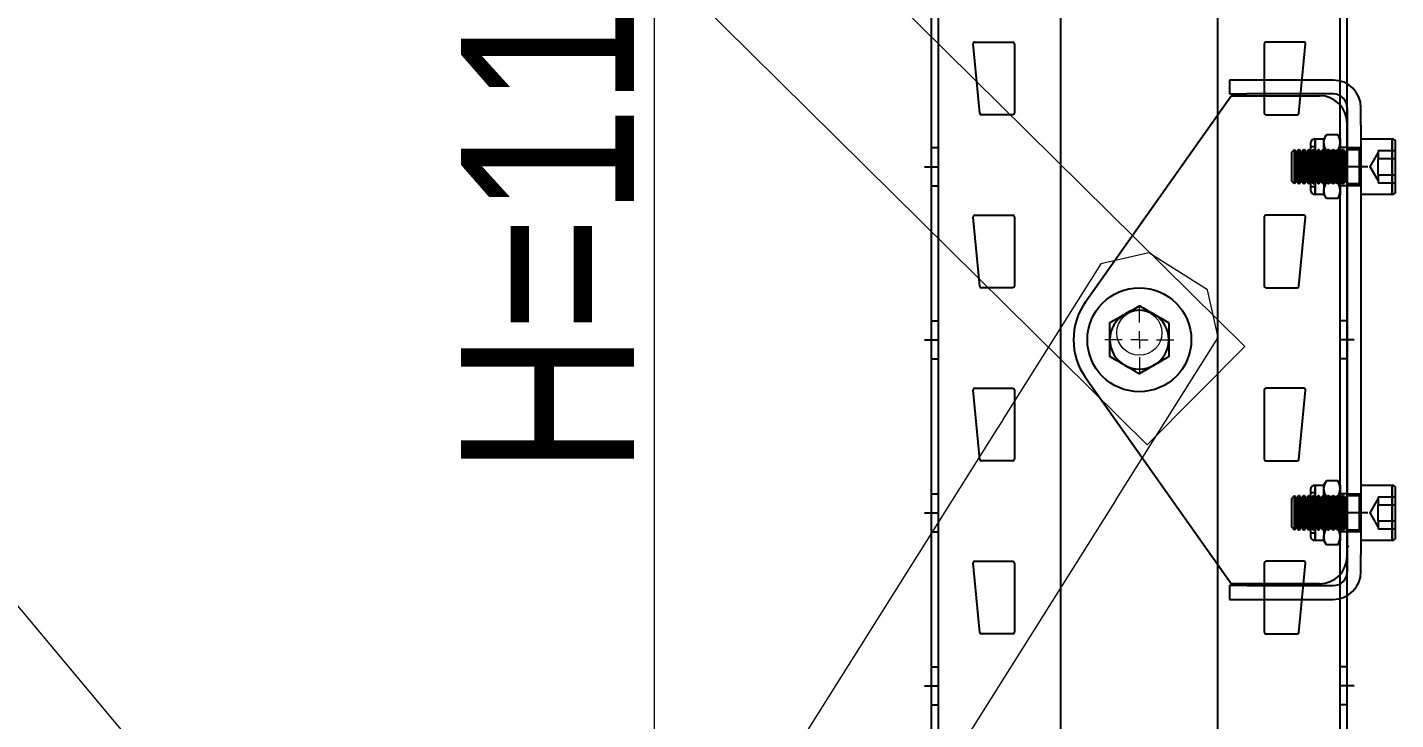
# Model space of a CAD drawing. Header units: millimetres. Extents: x 2140 to 223837, y 2113 to 170313.
# Drawn here: x 222550.7 to 222945.7, y 114034.7 to 114234.7 of the extents above; entities that cross this region are included whole.
import ezdxf

# ---------------------------------------------------------------- set-up
doc = ezdxf.new("R2010")
doc.units = ezdxf.units.MM
for name, color, linetype, lineweight in [('16.СВЖ', 7, 'Continuous', 0), ('17.Метизы', 7, 'Continuous', 0), ('20.Груз', 7, 'Continuous', 0), ('25.Размера', 7, 'Continuous', 0), ('37.Паллеты', 32, 'Continuous', 0), ('44. Полоса СВЖ', 7, 'Continuous', 0), ('52.Труба СВЖ', 7, 'Continuous', 0), ('FORMAT', 7, 'Continuous', 0)]:
    doc.layers.add(name, color=color, linetype=linetype, lineweight=lineweight)
doc.layers.add('2.Стойка', color=7, linetype='Continuous')
doc.styles.add('Arial Narrow', font='ARIALN.TTF')
doc.styles.add('GOST', font='isocpeur.ttf')
doc.dimstyles.new('blok40', dxfattribs={"dimtxt": 40, "dimasz": 80, "dimexe": 0.18, "dimexo": 0, "dimgap": 5, "dimtad": 1, "dimtoh": 1, "dimdec": 0, "dimzin": 0, "dimdsep": 46, "dimtxsty": 'GOST', "dimblk": 'NONE', "dimcen": 0.09, "dimse1": 1, "dimse2": 1, "dimsd1": 1, "dimsd2": 1, "dimadec": 0, "dimazin": 0, "dimtfac": 1, "dimtdec": 0, "dimtofl": 0, "dimtmove": 0, "dimatfit": 2, "dimldrblk": 'NONE', "dimfxl": 0.18, "dimtolj": 1, "dimtzin": 0, "dimarcsym": 0})

# ---------------------------------------------------------------- blocks, each defined once
blk = doc.blocks.new('*U494')
at = {"layer": '2.Стойка', "color": 0, "linetype": 'ByBlock'}
for p, q in [((-120, 0), (-120, 12200)), ((-118, 0), (-118, 12200)), ((-82.67, 0), (-82.67, 12200)), ((-37.33, 0), (-37.33, 12200)), ((-2, 0), (-2, 12200)), ((0, 0), (0, 12200)), ((-106.09, 4480.45), (-108, 4500.45)), ((-107.5, 4501), (-96.55, 4501)), ((-96.05, 4500.5), (-96.05, 4480.5)), ((-23.95, 4500.5), (-23.95, 4480.5)), ((-12.5, 4501), (-23.45, 4501)), ((-13.91, 4480.45), (-12, 4500.45)), ((-96.55, 4480), (-105.6, 4480)), ((-23.45, 4480), (-14.4, 4480)), ((-120, 4470.5), (-118, 4470.5)), ((0, 4470.5), (-2, 4470.5)), ((-122, 4465), (-118, 4465)), ((2, 4465), (-2, 4465)), ((-120, 4459.5), (-118, 4459.5)), ((0, 4459.5), (-2, 4459.5)), ((-106.09, 4430.45), (-108, 4450.45)), ((-107.5, 4451), (-96.55, 4451)), ((-96.05, 4450.5), (-96.05, 4430.5)), ((-23.95, 4450.5), (-23.95, 4430.5)), ((-12.5, 4451), (-23.45, 4451)), ((-13.91, 4430.45), (-12, 4450.45)), ((-96.55, 4430), (-105.6, 4430)), ((-23.45, 4430), (-14.4, 4430)), ((-120, 4420.5), (-118, 4420.5)), ((0, 4420.5), (-2, 4420.5)), ((-122, 4415), (-118, 4415)), ((2, 4415), (-2, 4415)), ((-120, 4409.5), (-118, 4409.5)), ((0, 4409.5), (-2, 4409.5)), ((-106.09, 4380.45), (-108, 4400.45)), ((-107.5, 4401), (-96.55, 4401)), ((-96.05, 4400.5), (-96.05, 4380.5)), ((-23.95, 4400.5), (-23.95, 4380.5)), ((-12.5, 4401), (-23.45, 4401)), ((-13.91, 4380.45), (-12, 4400.45)), ((-96.55, 4380), (-105.6, 4380)), ((-23.45, 4380), (-14.4, 4380)), ((-120, 4370.5), (-118, 4370.5)), ((0, 4370.5), (-2, 4370.5)), ((-122, 4365), (-118, 4365)), ((2, 4365), (-2, 4365)), ((-120, 4359.5), (-118, 4359.5)), ((0, 4359.5), (-2, 4359.5)), ((-106.09, 4330.45), (-108, 4350.45)), ((-107.5, 4351), (-96.55, 4351)), ((-96.05, 4350.5), (-96.05, 4330.5)), ((-23.95, 4350.5), (-23.95, 4330.5)), ((-12.5, 4351), (-23.45, 4351)), ((-13.91, 4330.45), (-12, 4350.45)), ((-96.55, 4330), (-105.6, 4330)), ((-23.45, 4330), (-14.4, 4330)), ((-120, 4320.5), (-118, 4320.5)), ((0, 4320.5), (-2, 4320.5)), ((-122, 4315), (-118, 4315)), ((2, 4315), (-2, 4315)), ((-120, 4309.5), (-118, 4309.5)), ((0, 4309.5), (-2, 4309.5))]:
    blk.add_line(p, q, dxfattribs=at)
for centre, start, end in [((-107.5, 4500.5), 90, 185.4403), ((-96.55, 4500.5), 0, 90), ((-23.45, 4500.5), 90, 180), ((-12.5, 4500.5), 354.5597, 90), ((-105.6, 4480.5), 185.4403, 270), ((-96.55, 4480.5), 270, 0), ((-23.45, 4480.5), 180, 270), ((-14.4, 4480.5), 270, 354.5597), ((-107.5, 4450.5), 90, 185.4403), ((-96.55, 4450.5), 0, 90), ((-23.45, 4450.5), 90, 180), ((-12.5, 4450.5), 354.5597, 90), ((-105.6, 4430.5), 185.4403, 270), ((-96.55, 4430.5), 270, 0), ((-23.45, 4430.5), 180, 270), ((-14.4, 4430.5), 270, 354.5597), ((-107.5, 4400.5), 90, 185.4403), ((-96.55, 4400.5), 0, 90), ((-23.45, 4400.5), 90, 180), ((-12.5, 4400.5), 354.5597, 90), ((-105.6, 4380.5), 185.4403, 270), ((-96.55, 4380.5), 270, 0), ((-23.45, 4380.5), 180, 270), ((-14.4, 4380.5), 270, 354.5597), ((-107.5, 4350.5), 90, 185.4403), ((-96.55, 4350.5), 0, 90), ((-23.45, 4350.5), 90, 180), ((-12.5, 4350.5), 354.5597, 90), ((-105.6, 4330.5), 185.4403, 270), ((-96.55, 4330.5), 270, 0), ((-23.45, 4330.5), 180, 270), ((-14.4, 4330.5), 270, 354.5597)]:
    blk.add_arc(centre, 0.5, start, end, dxfattribs=at)
blk = doc.blocks.new('*D1178')
at = {"layer": 'Defpoints', "color": 0, "linetype": 'ByBlock', "transparency": 16777216}
for p in [(2625, 1100), (2625, 1100), (2625, 0)]:
    blk.add_point(p, dxfattribs=at)
at = {"layer": '25.Размера', "color": 0, "linetype": 'ByBlock', "transparency": 16777216, "insert": (2594.47, 550), "char_height": 50, "attachment_point": 5, "rotation": 90, "style": 'Arial Narrow'}
blk.add_mtext('\\A1;Н=1100 мм', dxfattribs=at)
blk = doc.blocks.new('_None')
blk = doc.blocks.new('SW_CENTERMARKSYMBOL_2')
at = {"layer": 'FORMAT', "linetype": 'ByBlock'}
for p, q in [((0, 5), (0, 10)), ((-5, 0), (-10, 0)), ((0, 0), (-2.5, 0)), ((0, 0), (0, 2.5)), ((0, 0), (0, -2.5)), ((0, 0), (2.5, 0)), ((5, 0), (10, 0)), ((0, -5), (0, -10))]:
    blk.add_line(p, q, dxfattribs=at)
blk = doc.blocks.new('*U712')
at = {"color": 0, "linetype": 'ByBlock', "lineweight": -2}
for p, q in [((2856, 442), (2856, 438)), ((2861, 442), (2856, 442)), ((2886, 442), (2861, 442)), ((2814.48, 377.96), (2856.5, 437.5)), ((2856, 438), (2861, 438)), ((2856.5, 437.5), (2882, 437.5)), ((2886, 438), (2861, 438)), ((2890, 434), (2890, 429)), ((2894, 429), (2894, 434)), ((2890, 429), (2890, 305)), ((2894, 429), (2894, 305)), ((2890, 422.5), (2894, 422.5)), ((2894, 411.5), (2890, 411.5)), ((2856.5, 296.5), (2814.48, 356.04)), ((2890, 322.5), (2894, 322.5)), ((2896, 317), (2888, 317)), ((2894, 311.5), (2890, 311.5)), ((2890, 305), (2890, 300)), ((2894, 300), (2894, 305)), ((2882, 296.5), (2856.5, 296.5)), ((2861, 296), (2856, 296)), ((2856, 296), (2856, 292)), ((2861, 296), (2886, 296)), ((2856, 292), (2861, 292)), ((2861, 292), (2886, 292))]:
    blk.add_line(p, q, dxfattribs=at)
for centre, radius, start, end in [((2886, 434), 8, 0, 90), ((2882, 429.5), 8, 0, 90), ((2886, 434), 4, 0, 90), ((2830, 367), 19, 144.7875, 215.2125), ((2882, 304.5), 8, 270, 0), ((2886, 300), 8, 270, 0), ((2886, 300), 4, 270, 0)]:
    blk.add_arc(centre, radius, start, end, dxfattribs=at)
at = {"layer": '16.СВЖ', "color": 0, "linetype": 'ByBlock', "lineweight": -2}
blk.add_line((2890.2, 307.4), (2890.5, 307.24), dxfattribs=at)
at = {"layer": '17.Метизы', "color": 0, "linetype": 'ByBlock', "lineweight": -2}
for p, q in [((2879.44, 423.71), (2879.44, 417)), ((2879.44, 422.86), (2880.73, 422.86)), ((2880.73, 425), (2883.3, 425)), ((2880.73, 425), (2880.73, 417)), ((2880.73, 422.86), (2880.73, 425)), ((2880.73, 422.86), (2880.73, 424.99)), ((2880.73, 422.86), (2880.73, 417)), ((2883.3, 425), (2884.01, 426.24)), ((2883.3, 423.93), (2883.3, 425)), ((2883.3, 417), (2883.3, 423.93)), ((2887.29, 426.24), (2884.01, 426.24)), ((2887.29, 426.24), (2888, 425)), ((2888, 425), (2888, 423.93)), ((2888, 423.93), (2888, 417)), ((2894, 425), (2903, 425)), ((2903, 425), (2903, 417)), ((2903, 409), (2903, 425)), ((2904, 417), (2904, 424)), ((2874, 421.17), (2874.83, 422)), ((2874, 417), (2874, 421.17)), ((2874.83, 422), (2875.41, 421.17)), ((2874.83, 422), (2874.83, 422)), ((2874.83, 417), (2874.83, 422)), ((2874.83, 412), (2874.83, 422)), ((2875.41, 421.17), (2875.99, 422)), ((2875.41, 412.83), (2875.41, 421.17)), ((2875.99, 422), (2876.24, 422)), ((2875.99, 412), (2875.99, 422)), ((2876.24, 422), (2876.82, 421.17)), ((2876.24, 412), (2876.24, 422)), ((2876.82, 421.17), (2877.4, 422)), ((2876.82, 412.83), (2876.82, 421.17)), ((2877.4, 422), (2877.65, 422)), ((2877.4, 412), (2877.4, 422)), ((2877.65, 422), (2878.23, 421.17)), ((2877.65, 412), (2877.65, 422)), ((2878.23, 421.17), (2878.81, 422)), ((2878.23, 412.83), (2878.23, 421.17)), ((2878.81, 422), (2879.06, 422)), ((2878.81, 412), (2878.81, 422)), ((2879.06, 422), (2879.44, 421.45)), ((2879.06, 412), (2879.06, 422)), ((2879.44, 421.45), (2879.64, 421.17)), ((2879.64, 421.17), (2880.22, 422)), ((2879.64, 412.83), (2879.64, 421.17)), ((2880.22, 412), (2880.22, 422)), ((2880.22, 422), (2880.47, 422)), ((2880.47, 412), (2880.47, 422)), ((2880.47, 422), (2881.05, 421.17)), ((2880.73, 421.25), (2887.45, 421.25)), ((2881.05, 421.17), (2881.63, 422)), ((2881.05, 412.83), (2881.05, 421.17)), ((2881.63, 412), (2881.63, 422)), ((2881.63, 422), (2881.87, 422)), ((2881.87, 412), (2881.87, 422)), ((2881.87, 422), (2882.45, 421.17)), ((2882.45, 421.17), (2883.03, 422)), ((2882.45, 412.83), (2882.45, 421.17)), ((2883.03, 412), (2883.03, 422)), ((2883.03, 422), (2883.28, 422)), ((2883.28, 412), (2883.28, 422)), ((2883.28, 422), (2883.86, 421.17)), ((2883.86, 421.17), (2884.44, 422)), ((2883.86, 412.83), (2883.86, 421.17)), ((2887.29, 421.62), (2884.01, 421.62)), ((2884.44, 412), (2884.44, 422)), ((2884.44, 422), (2884.69, 422)), ((2884.69, 412), (2884.69, 422)), ((2884.69, 422), (2885.27, 421.17)), ((2885.27, 421.17), (2885.85, 422)), ((2885.27, 412.83), (2885.27, 421.17)), ((2885.85, 412), (2885.85, 422)), ((2885.85, 422), (2886.1, 422)), ((2886.1, 412), (2886.1, 422)), ((2886.1, 422), (2886.68, 421.17)), ((2886.68, 421.17), (2887.26, 422)), ((2886.68, 412.83), (2886.68, 421.17)), ((2887.26, 412), (2887.26, 422)), ((2887.26, 422), (2887.51, 422)), ((2887.45, 421.25), (2887.97, 422)), ((2887.45, 421.25), (2887.45, 412.75)), ((2887.51, 412), (2887.51, 422)), ((2887.51, 422), (2888, 421.3)), ((2887.97, 422), (2887.97, 417)), ((2887.97, 422), (2888, 422)), ((2888, 421.3), (2888.09, 421.17)), ((2888.09, 421.17), (2888.67, 422)), ((2888.09, 412.83), (2888.09, 421.17)), ((2888.67, 422), (2888.92, 422)), ((2888.67, 412), (2888.67, 422)), ((2888.92, 422), (2889.5, 421.17)), ((2888.92, 412), (2888.92, 422)), ((2889.5, 421.17), (2890, 421.89)), ((2889.5, 412.83), (2889.5, 421.17)), ((2890, 421.89), (2890.08, 422)), ((2890.08, 412), (2890.08, 422)), ((2890.08, 422), (2893.6, 422)), ((2893.6, 412.01), (2893.6, 421.99)), ((2896.68, 417), (2899, 421.01)), ((2899, 421.63), (2899, 420.47)), ((2899, 421.63), (2904, 421.63)), ((2899, 420.47), (2899, 419.32)), ((2899, 417), (2899, 419.32)), ((2899, 419.32), (2904, 419.32)), ((2874, 412.83), (2874, 417)), ((2874.83, 412), (2874.83, 417)), ((2879.44, 417), (2879.44, 410.29)), ((2880.73, 417), (2880.73, 409)), ((2880.73, 417), (2880.73, 411.14)), ((2883.3, 417), (2883.3, 410.07)), ((2887.97, 417), (2887.97, 412)), ((2888, 417), (2888, 410.07)), ((2896, 417), (2888, 417)), ((2899, 412.99), (2896.68, 417)), ((2899, 414.68), (2899, 417)), ((2903, 417), (2903, 409)), ((2904, 410), (2904, 417)), ((2874.83, 412), (2874, 412.83)), ((2875.41, 412.83), (2874.83, 412)), ((2874.83, 412), (2874.83, 412)), ((2875.99, 412), (2875.41, 412.83)), ((2876.24, 412), (2875.99, 412)), ((2876.82, 412.83), (2876.24, 412)), ((2877.4, 412), (2876.82, 412.83)), ((2877.65, 412), (2877.4, 412)), ((2878.23, 412.83), (2877.65, 412)), ((2878.81, 412), (2878.23, 412.83)), ((2879.06, 412), (2878.81, 412)), ((2879.44, 412.55), (2879.06, 412)), ((2879.64, 412.83), (2879.44, 412.55)), ((2880.73, 411.14), (2879.44, 411.14)), ((2880.22, 412), (2879.64, 412.83)), ((2880.47, 412), (2880.22, 412)), ((2881.05, 412.83), (2880.47, 412)), ((2887.45, 412.75), (2880.73, 412.75)), ((2880.73, 411.14), (2880.73, 409.01)), ((2880.73, 409), (2880.73, 411.14)), ((2881.63, 412), (2881.05, 412.83)), ((2881.87, 412), (2881.63, 412)), ((2882.45, 412.83), (2881.87, 412)), ((2883.03, 412), (2882.45, 412.83)), ((2883.28, 412), (2883.03, 412)), ((2883.86, 412.83), (2883.28, 412)), ((2884.44, 412), (2883.86, 412.83)), ((2887.29, 412.38), (2884.01, 412.38)), ((2884.69, 412), (2884.44, 412)), ((2885.27, 412.83), (2884.69, 412)), ((2885.85, 412), (2885.27, 412.83)), ((2886.1, 412), (2885.85, 412)), ((2886.68, 412.83), (2886.1, 412)), ((2887.26, 412), (2886.68, 412.83)), ((2887.51, 412), (2887.26, 412)), ((2887.97, 412), (2887.45, 412.75)), ((2888, 412.7), (2887.51, 412)), ((2888, 412), (2887.97, 412)), ((2888.09, 412.83), (2888, 412.7)), ((2888.67, 412), (2888.09, 412.83)), ((2888.92, 412), (2888.67, 412)), ((2889.5, 412.83), (2888.92, 412)), ((2890, 412.11), (2889.5, 412.83)), ((2890.08, 412), (2890, 412.11)), ((2893.6, 412), (2890.08, 412)), ((2899, 414.68), (2904, 414.68)), ((2899, 414.68), (2899, 413.53)), ((2899, 413.53), (2899, 412.37)), ((2899, 412.37), (2904, 412.37)), ((2883.3, 409), (2880.73, 409)), ((2883.3, 409), (2883.3, 410.07)), ((2884.01, 407.76), (2883.3, 409)), ((2887.29, 407.76), (2884.01, 407.76)), ((2888, 409), (2887.29, 407.76)), ((2888, 410.07), (2888, 409)), ((2903, 409), (2894, 409)), ((2880.73, 325), (2883.3, 325)), ((2880.73, 325), (2880.73, 317)), ((2880.73, 322.86), (2880.73, 325)), ((2880.73, 322.86), (2880.73, 324.99)), ((2883.3, 325), (2884.01, 326.24)), ((2883.3, 323.93), (2883.3, 325)), ((2887.29, 326.24), (2884.01, 326.24)), ((2887.29, 326.24), (2888, 325)), ((2888, 325), (2888, 323.93)), ((2894, 325), (2903, 325)), ((2903, 325), (2903, 317)), ((2903, 309), (2903, 325)), ((2904, 317), (2904, 324)), ((2874, 321.17), (2874.83, 322)), ((2874, 317), (2874, 321.17)), ((2874.83, 322), (2874.83, 322)), ((2874.83, 322), (2875.41, 321.17)), ((2874.83, 317), (2874.83, 322)), ((2874.83, 312), (2874.83, 322)), ((2875.41, 321.17), (2875.99, 322)), ((2875.41, 312.83), (2875.41, 321.17)), ((2875.99, 322), (2876.24, 322)), ((2875.99, 312), (2875.99, 322)), ((2876.24, 322), (2876.82, 321.17)), ((2876.24, 312), (2876.24, 322)), ((2876.82, 321.17), (2877.4, 322)), ((2876.82, 312.83), (2876.82, 321.17)), ((2877.4, 322), (2877.65, 322)), ((2877.4, 312), (2877.4, 322)), ((2877.65, 322), (2878.23, 321.17)), ((2877.65, 312), (2877.65, 322)), ((2878.23, 321.17), (2878.81, 322)), ((2878.23, 312.83), (2878.23, 321.17)), ((2878.81, 322), (2879.06, 322)), ((2878.81, 312), (2878.81, 322)), ((2879.06, 322), (2879.44, 321.45)), ((2879.06, 312), (2879.06, 322)), ((2879.44, 323.71), (2879.44, 317)), ((2879.44, 322.86), (2880.73, 322.86)), ((2879.44, 321.45), (2879.64, 321.17)), ((2879.64, 321.17), (2880.22, 322)), ((2879.64, 312.83), (2879.64, 321.17)), ((2880.22, 312), (2880.22, 322)), ((2880.22, 322), (2880.47, 322)), ((2880.47, 312), (2880.47, 322)), ((2880.47, 322), (2881.05, 321.17)), ((2880.73, 322.86), (2880.73, 317)), ((2880.73, 321.25), (2887.45, 321.25)), ((2881.05, 321.17), (2881.63, 322)), ((2881.05, 312.83), (2881.05, 321.17)), ((2881.63, 312), (2881.63, 322)), ((2881.63, 322), (2881.87, 322)), ((2881.87, 312), (2881.87, 322)), ((2881.87, 322), (2882.45, 321.17)), ((2882.45, 321.17), (2883.03, 322)), ((2882.45, 312.83), (2882.45, 321.17)), ((2883.03, 312), (2883.03, 322)), ((2883.03, 322), (2883.28, 322)), ((2883.28, 312), (2883.28, 322)), ((2883.28, 322), (2883.86, 321.17)), ((2883.3, 317), (2883.3, 323.93)), ((2883.86, 321.17), (2884.44, 322)), ((2883.86, 312.83), (2883.86, 321.17)), ((2887.29, 321.62), (2884.01, 321.62)), ((2884.44, 312), (2884.44, 322)), ((2884.44, 322), (2884.69, 322)), ((2884.69, 312), (2884.69, 322)), ((2884.69, 322), (2885.27, 321.17)), ((2885.27, 321.17), (2885.85, 322)), ((2885.27, 312.83), (2885.27, 321.17)), ((2885.85, 312), (2885.85, 322)), ((2885.85, 322), (2886.1, 322)), ((2886.1, 312), (2886.1, 322)), ((2886.1, 322), (2886.68, 321.17)), ((2886.68, 321.17), (2887.26, 322)), ((2886.68, 312.83), (2886.68, 321.17)), ((2887.26, 312), (2887.26, 322)), ((2887.26, 322), (2887.51, 322)), ((2887.45, 321.25), (2887.97, 322)), ((2887.45, 321.25), (2887.45, 312.75)), ((2887.51, 312), (2887.51, 322)), ((2887.51, 322), (2888, 321.3)), ((2887.97, 322), (2887.97, 317)), ((2887.97, 322), (2888, 322)), ((2888, 323.93), (2888, 317)), ((2888, 321.3), (2888.09, 321.17)), ((2888.09, 321.17), (2888.67, 322)), ((2888.09, 312.83), (2888.09, 321.17)), ((2888.67, 322), (2888.92, 322)), ((2888.67, 312), (2888.67, 322)), ((2888.92, 322), (2889.5, 321.17)), ((2888.92, 312), (2888.92, 322)), ((2889.5, 321.17), (2890, 321.89)), ((2889.5, 312.83), (2889.5, 321.17)), ((2890, 321.89), (2890.08, 322)), ((2890.08, 312), (2890.08, 322)), ((2890.08, 322), (2893.6, 322)), ((2893.6, 312.01), (2893.6, 321.99)), ((2896.68, 317), (2899, 321.01)), ((2899, 321.63), (2899, 320.47)), ((2899, 321.63), (2904, 321.63)), ((2899, 320.47), (2899, 319.32)), ((2874, 312.83), (2874, 317)), ((2874.83, 312), (2874.83, 317)), ((2879.44, 317), (2879.44, 310.29)), ((2880.73, 317), (2880.73, 309)), ((2880.73, 317), (2880.73, 311.14)), ((2883.3, 317), (2883.3, 310.07)), ((2887.97, 317), (2887.97, 312)), ((2888, 317), (2888, 310.07)), ((2899, 312.99), (2896.68, 317)), ((2899, 317), (2899, 319.32)), ((2899, 319.32), (2904, 319.32)), ((2899, 314.68), (2899, 317)), ((2903, 317), (2903, 309)), ((2904, 310), (2904, 317)), ((2874.83, 312), (2874, 312.83)), ((2875.41, 312.83), (2874.83, 312)), ((2875.99, 312), (2875.41, 312.83)), ((2876.82, 312.83), (2876.24, 312)), ((2877.4, 312), (2876.82, 312.83)), ((2878.23, 312.83), (2877.65, 312)), ((2878.81, 312), (2878.23, 312.83)), ((2879.44, 312.55), (2879.06, 312)), ((2879.64, 312.83), (2879.44, 312.55)), ((2880.22, 312), (2879.64, 312.83)), ((2881.05, 312.83), (2880.47, 312)), ((2887.45, 312.75), (2880.73, 312.75)), ((2881.63, 312), (2881.05, 312.83)), ((2882.45, 312.83), (2881.87, 312)), ((2883.03, 312), (2882.45, 312.83)), ((2883.86, 312.83), (2883.28, 312)), ((2884.44, 312), (2883.86, 312.83)), ((2887.29, 312.38), (2884.01, 312.38)), ((2885.27, 312.83), (2884.69, 312)), ((2885.85, 312), (2885.27, 312.83)), ((2886.68, 312.83), (2886.1, 312)), ((2887.26, 312), (2886.68, 312.83)), ((2887.97, 312), (2887.45, 312.75)), ((2888, 312.7), (2887.51, 312)), ((2888.09, 312.83), (2888, 312.7)), ((2888.67, 312), (2888.09, 312.83)), ((2889.5, 312.83), (2888.92, 312)), ((2890, 312.11), (2889.5, 312.83)), ((2899, 314.68), (2899, 313.53)), ((2899, 314.68), (2904, 314.68)), ((2899, 313.53), (2899, 312.37)), ((2899, 312.37), (2904, 312.37)), ((2874.83, 312), (2874.83, 312)), ((2876.24, 312), (2875.99, 312)), ((2877.65, 312), (2877.4, 312)), ((2879.06, 312), (2878.81, 312)), ((2880.73, 311.14), (2879.44, 311.14)), ((2880.47, 312), (2880.22, 312)), ((2880.73, 311.14), (2880.73, 309.01)), ((2880.73, 309), (2880.73, 311.14)), ((2883.3, 309), (2880.73, 309)), ((2881.87, 312), (2881.63, 312)), ((2883.28, 312), (2883.03, 312)), ((2883.3, 309), (2883.3, 310.07)), ((2884.01, 307.76), (2883.3, 309)), ((2884.69, 312), (2884.44, 312)), ((2886.1, 312), (2885.85, 312)), ((2887.51, 312), (2887.26, 312)), ((2888, 309), (2887.29, 307.76)), ((2888, 312), (2887.97, 312)), ((2888, 310.07), (2888, 309)), ((2888.92, 312), (2888.67, 312)), ((2890.08, 312), (2890, 312.11)), ((2893.6, 312), (2890.08, 312)), ((2903, 309), (2894, 309)), ((2887.29, 307.76), (2884.01, 307.76))]:
    blk.add_line(p, q, dxfattribs=at)
for centre, radius, start, end in [((2880.73, 423.71), 1.29, 90, 180), ((2903, 424), 1, 0, 90), ((2893.6, 422.4), 0.4, 270, 0), ((2893.6, 411.6), 0.4, 0, 90), ((2880.73, 410.29), 1.29, 180, 270), ((2903, 410), 1, 270, 0), ((2880.73, 323.71), 1.29, 90, 180), ((2903, 324), 1, 0, 90), ((2893.6, 322.4), 0.4, 270, 0), ((2880.73, 310.29), 1.29, 180, 270), ((2893.6, 311.6), 0.4, 0, 90), ((2903, 310), 1, 270, 0)]:
    blk.add_arc(centre, radius, start, end, dxfattribs=at)
for points, knots in [([(2883.3, 423.93), (2883.3, 423.98), (2883.31, 424.4), (2883.46, 425.18), (2883.83, 425.88), (2884.01, 426.24)], [0, 0, 0, 0, 0.070086, 0.530782, 1, 1, 1, 1]), ([(2884.01, 421.62), (2883.81, 421.99), (2883.41, 422.75), (2883.34, 423.53), (2883.3, 423.93)], [0, 0, 0, 0, 0.495458, 1, 1, 1, 1]), ([(2888, 423.93), (2888, 423.98), (2887.99, 424.4), (2887.84, 425.18), (2887.47, 425.88), (2887.29, 426.24)], [0, 0, 0, 0, 0.070086, 0.530782, 1, 1, 1, 1]), ([(2887.29, 421.62), (2887.49, 421.99), (2887.89, 422.75), (2887.96, 423.53), (2888, 423.93)], [0, 0, 0, 0, 0.495458, 1, 1, 1, 1]), ([(2884.01, 421.62), (2883.91, 421.23), (2883.49, 419.73), (2883.38, 418.16), (2883.3, 417)], [0, 0, 0, 0, 0.257551, 1, 1, 1, 1]), ([(2887.29, 421.62), (2887.39, 421.23), (2887.81, 419.73), (2887.92, 418.16), (2888, 417)], [0, 0, 0, 0, 0.257551, 1, 1, 1, 1]), ([(2883.3, 417), (2883.31, 416.58), (2883.35, 415.02), (2883.73, 413.49), (2884.01, 412.38)], [0, 0, 0, 0, 0.268634, 1, 1, 1, 1]), ([(2888, 417), (2887.99, 416.58), (2887.95, 415.02), (2887.57, 413.49), (2887.29, 412.38)], [0, 0, 0, 0, 0.268634, 1, 1, 1, 1]), ([(2883.3, 410.07), (2883.3, 410.13), (2883.31, 410.54), (2883.46, 411.32), (2883.83, 412.03), (2884.01, 412.38)], [0, 0, 0, 0, 0.070086, 0.530782, 1, 1, 1, 1]), ([(2888, 410.07), (2888, 410.13), (2887.99, 410.54), (2887.84, 411.32), (2887.47, 412.03), (2887.29, 412.38)], [0, 0, 0, 0, 0.070086, 0.530782, 1, 1, 1, 1]), ([(2884.01, 407.76), (2883.81, 408.14), (2883.41, 408.89), (2883.34, 409.68), (2883.3, 410.07)], [0, 0, 0, 0, 0.495458, 1, 1, 1, 1]), ([(2887.29, 407.76), (2887.49, 408.14), (2887.89, 408.89), (2887.96, 409.68), (2888, 410.07)], [0, 0, 0, 0, 0.495458, 1, 1, 1, 1]), ([(2883.3, 323.93), (2883.3, 323.98), (2883.31, 324.4), (2883.46, 325.18), (2883.83, 325.88), (2884.01, 326.24)], [0, 0, 0, 0, 0.070086, 0.530782, 1, 1, 1, 1]), ([(2888, 323.93), (2888, 323.98), (2887.99, 324.4), (2887.84, 325.18), (2887.47, 325.88), (2887.29, 326.24)], [0, 0, 0, 0, 0.070086, 0.530782, 1, 1, 1, 1]), ([(2884.01, 321.62), (2883.81, 321.99), (2883.41, 322.75), (2883.34, 323.53), (2883.3, 323.93)], [0, 0, 0, 0, 0.495458, 1, 1, 1, 1]), ([(2884.01, 321.62), (2883.91, 321.23), (2883.49, 319.73), (2883.38, 318.16), (2883.3, 317)], [0, 0, 0, 0, 0.257551, 1, 1, 1, 1]), ([(2887.29, 321.62), (2887.49, 321.99), (2887.89, 322.75), (2887.96, 323.53), (2888, 323.93)], [0, 0, 0, 0, 0.495458, 1, 1, 1, 1]), ([(2887.29, 321.62), (2887.39, 321.23), (2887.81, 319.73), (2887.92, 318.16), (2888, 317)], [0, 0, 0, 0, 0.257551, 1, 1, 1, 1]), ([(2883.3, 317), (2883.31, 316.58), (2883.35, 315.02), (2883.73, 313.49), (2884.01, 312.38)], [0, 0, 0, 0, 0.268634, 1, 1, 1, 1]), ([(2888, 317), (2887.99, 316.58), (2887.95, 315.02), (2887.57, 313.49), (2887.29, 312.38)], [0, 0, 0, 0, 0.268634, 1, 1, 1, 1]), ([(2883.3, 310.07), (2883.3, 310.13), (2883.31, 310.54), (2883.46, 311.32), (2883.83, 312.03), (2884.01, 312.38)], [0, 0, 0, 0, 0.070086, 0.530782, 1, 1, 1, 1]), ([(2888, 310.07), (2888, 310.13), (2887.99, 310.54), (2887.84, 311.32), (2887.47, 312.03), (2887.29, 312.38)], [0, 0, 0, 0, 0.070086, 0.530782, 1, 1, 1, 1]), ([(2884.01, 307.76), (2883.81, 308.14), (2883.41, 308.89), (2883.34, 309.68), (2883.3, 310.07)], [0, 0, 0, 0, 0.495458, 1, 1, 1, 1]), ([(2887.29, 307.76), (2887.49, 308.14), (2887.89, 308.89), (2887.96, 309.68), (2888, 310.07)], [0, 0, 0, 0, 0.495458, 1, 1, 1, 1])]:
    blk.add_open_spline(points, degree=3, knots=knots, dxfattribs=at)
at = {"layer": '52.Труба СВЖ', "color": 3}
for p, q in [((-0.15, 3195.28), (2860.42, 365.04)), ((2832.28, 336.61), (-28.28, 3166.85)), ((2860.42, 365.04), (2832.28, 336.61))]:
    blk.add_line(p, q, dxfattribs=at)
at = {"layer": '52.Труба СВЖ', "color": 7, "linetype": 'Continuous', "lineweight": 25}
blk.add_circle((2830, 367), 15, dxfattribs=at)
for start, end in [(59.7983, 119.7983), (119.7983, 179.7983), (359.7983, 59.7983), (179.7983, 239.7983), (299.7983, 359.7983), (239.7983, 299.7983)]:
    blk.add_arc((2830, 367), 8.5, start, end, dxfattribs=at)
for points, knots in [([(2825.78, 374.38), (2825.88, 374.43), (2826.64, 374.87), (2828.08, 375.7), (2829.38, 376.44), (2830.03, 376.81)], [0, 0, 0, 0, 0.070088, 0.530783, 1, 1, 1, 1]), ([(2830.03, 376.81), (2830.72, 376.41), (2832.11, 375.6), (2833.55, 374.77), (2834.28, 374.35)], [0, 0, 0, 0, 0.495458, 1, 1, 1, 1]), ([(2821.5, 367.03), (2821.5, 367.06), (2821.5, 367.89), (2821.51, 369.56), (2821.51, 371.14), (2821.52, 371.94)], [0, 0, 0, 0, 0.0171741, 0.5034184, 1, 1, 1, 1]), ([(2821.52, 371.94), (2822.21, 372.33), (2823.6, 373.13), (2825.05, 373.96), (2825.78, 374.38)], [0, 0, 0, 0, 0.495458, 1, 1, 1, 1]), ([(2834.28, 374.35), (2834.38, 374.29), (2835.14, 373.84), (2836.57, 373.01), (2837.87, 372.26), (2838.52, 371.88)], [0, 0, 0, 0, 0.070088, 0.530783, 1, 1, 1, 1]), ([(2838.52, 371.88), (2838.51, 371.08), (2838.51, 369.47), (2838.5, 367.81), (2838.5, 366.97)], [0, 0, 0, 0, 0.495458, 1, 1, 1, 1]), ([(2821.48, 362.12), (2821.49, 362.92), (2821.49, 364.53), (2821.5, 366.19), (2821.5, 367.03)], [0, 0, 0, 0, 0.495458, 1, 1, 1, 1]), ([(2838.5, 366.97), (2838.5, 366.94), (2838.5, 366.11), (2838.49, 364.44), (2838.49, 362.86), (2838.48, 362.06)], [0, 0, 0, 0, 0.017174, 0.503418, 1, 1, 1, 1]), ([(2825.72, 359.65), (2825.62, 359.71), (2824.86, 360.16), (2823.43, 360.99), (2822.13, 361.74), (2821.48, 362.12)], [0, 0, 0, 0, 0.070088, 0.530783, 1, 1, 1, 1]), ([(2829.97, 357.19), (2829.28, 357.59), (2827.89, 358.4), (2826.45, 359.23), (2825.72, 359.65)], [0, 0, 0, 0, 0.495458, 1, 1, 1, 1]), ([(2834.22, 359.62), (2834.12, 359.57), (2833.36, 359.13), (2831.92, 358.3), (2830.62, 357.56), (2829.97, 357.19)], [0, 0, 0, 0, 0.070088, 0.530783, 1, 1, 1, 1]), ([(2838.48, 362.06), (2837.79, 361.67), (2836.4, 360.87), (2834.95, 360.04), (2834.22, 359.62)], [0, 0, 0, 0, 0.495458, 1, 1, 1, 1])]:
    blk.add_open_spline(points, degree=3, knots=knots, dxfattribs=at)
at = {"layer": '16.СВЖ', "color": 0, "linetype": 'ByBlock', "lineweight": -2}
blk.add_blockref('SW_CENTERMARKSYMBOL_2', (2830, 367), dxfattribs=at)
at = {"layer": '16.СВЖ', "color": 0, "linetype": 'ByBlock', "lineweight": -2, "xscale": -1}
blk.add_blockref('SW_CENTERMARKSYMBOL_2', (2830, 367), dxfattribs=at)
blk = doc.blocks.new('*U1499')
at = {"layer": '44. Полоса СВЖ', "color": 3, "linetype": 'ByBlock'}
blk.add_lwpolyline([(1296.03, 2099.82), (1294.43, 2097.28), (7.28, 49.17), (5.68, 46.63), (5.52, 46.37), (-22.79, 1.33), (-19.64, -12.46), (-2.71, -23.1), (11.08, -19.96), (39.39, 25.09), (39.55, 25.34), (41.14, 27.88), (1328.3, 2076), (1329.9, 2078.54), (1357.3, 2122.14), (1354.15, 2135.93), (1337.22, 2146.57), (1323.43, 2143.43)], close=True, dxfattribs=at)
blk.add_circle((0, 0), 6.5, dxfattribs=at)
blk = doc.blocks.new('*U1296')
at = {"linetype": 'ByBlock'}
for p, q in [((2856, 4490), (2856, 4486)), ((2861, 4490), (2856, 4490)), ((2886, 4490), (2861, 4490)), ((2814.48, 4425.96), (2856.5, 4485.5)), ((2856, 4486), (2861, 4486)), ((2856.5, 4485.5), (2882, 4485.5)), ((2886, 4486), (2861, 4486)), ((2890, 4482), (2890, 4477)), ((2894, 4477), (2894, 4482)), ((2890, 4477), (2890, 4353)), ((2894, 4477), (2894, 4353)), ((2890, 4470.5), (2894, 4470.5)), ((2894, 4459.5), (2890, 4459.5)), ((2856.5, 4344.5), (2814.48, 4404.04)), ((2890, 4370.5), (2894, 4370.5)), ((2896, 4365), (2888, 4365)), ((2894, 4359.5), (2890, 4359.5)), ((2890, 4353), (2890, 4348)), ((2894, 4348), (2894, 4353)), ((2861, 4344), (2856, 4344)), ((2856, 4344), (2856, 4340)), ((2882, 4344.5), (2856.5, 4344.5)), ((2861, 4344), (2886, 4344)), ((2856, 4340), (2861, 4340)), ((2861, 4340), (2886, 4340))]:
    blk.add_line(p, q, dxfattribs=at)
for centre, radius, start, end in [((2886, 4482), 8, 0, 90), ((2882, 4477.5), 8, 0, 90), ((2886, 4482), 4, 0, 90), ((2830, 4415), 19, 144.7875, 215.2125), ((2882, 4352.5), 8, 270, 0), ((2886, 4348), 8, 270, 0), ((2886, 4348), 4, 270, 0)]:
    blk.add_arc(centre, radius, start, end, dxfattribs=at)
at = {"layer": '17.Метизы', "linetype": 'ByBlock'}
for p, q in [((2880.73, 4473), (2883.3, 4473)), ((2880.73, 4473), (2880.73, 4465)), ((2880.73, 4470.86), (2880.73, 4473)), ((2880.73, 4470.86), (2880.73, 4472.99)), ((2883.3, 4473), (2884.01, 4474.24)), ((2883.3, 4471.93), (2883.3, 4473)), ((2887.29, 4474.24), (2884.01, 4474.24)), ((2887.29, 4474.24), (2888, 4473)), ((2888, 4473), (2888, 4471.93)), ((2894, 4473), (2903, 4473)), ((2903, 4473), (2903, 4465)), ((2903, 4457), (2903, 4473)), ((2874, 4469.17), (2874.83, 4470)), ((2874, 4465), (2874, 4469.17)), ((2874.83, 4470), (2875.41, 4469.17)), ((2874.83, 4470), (2874.83, 4470)), ((2874.83, 4465), (2874.83, 4470)), ((2874.83, 4460), (2874.83, 4470)), ((2875.41, 4469.17), (2875.99, 4470)), ((2875.41, 4460.83), (2875.41, 4469.17)), ((2875.99, 4470), (2876.24, 4470)), ((2875.99, 4460), (2875.99, 4470)), ((2876.24, 4470), (2876.82, 4469.17)), ((2876.24, 4460), (2876.24, 4470)), ((2876.82, 4469.17), (2877.4, 4470)), ((2876.82, 4460.83), (2876.82, 4469.17)), ((2877.4, 4470), (2877.65, 4470)), ((2877.4, 4460), (2877.4, 4470)), ((2877.65, 4470), (2878.23, 4469.17)), ((2877.65, 4460), (2877.65, 4470)), ((2878.23, 4469.17), (2878.81, 4470)), ((2878.23, 4460.83), (2878.23, 4469.17)), ((2878.81, 4470), (2879.06, 4470)), ((2878.81, 4460), (2878.81, 4470)), ((2879.06, 4470), (2879.44, 4469.45)), ((2879.06, 4460), (2879.06, 4470)), ((2879.44, 4471.71), (2879.44, 4465)), ((2879.44, 4470.86), (2880.73, 4470.86)), ((2879.44, 4469.45), (2879.64, 4469.17)), ((2879.64, 4469.17), (2880.22, 4470)), ((2879.64, 4460.83), (2879.64, 4469.17)), ((2880.22, 4460), (2880.22, 4470)), ((2880.22, 4470), (2880.47, 4470)), ((2880.47, 4460), (2880.47, 4470)), ((2880.47, 4470), (2881.05, 4469.17)), ((2880.73, 4470.86), (2880.73, 4465)), ((2880.73, 4469.25), (2887.45, 4469.25)), ((2881.05, 4469.17), (2881.63, 4470)), ((2881.05, 4460.83), (2881.05, 4469.17)), ((2881.63, 4460), (2881.63, 4470)), ((2881.63, 4470), (2881.87, 4470)), ((2881.87, 4460), (2881.87, 4470)), ((2881.87, 4470), (2882.45, 4469.17)), ((2882.45, 4469.17), (2883.03, 4470)), ((2882.45, 4460.83), (2882.45, 4469.17)), ((2883.03, 4460), (2883.03, 4470)), ((2883.03, 4470), (2883.28, 4470)), ((2883.28, 4460), (2883.28, 4470)), ((2883.28, 4470), (2883.86, 4469.17)), ((2883.3, 4465), (2883.3, 4471.93)), ((2883.86, 4469.17), (2884.44, 4470)), ((2883.86, 4460.83), (2883.86, 4469.17)), ((2887.29, 4469.62), (2884.01, 4469.62)), ((2884.44, 4460), (2884.44, 4470)), ((2884.44, 4470), (2884.69, 4470)), ((2884.69, 4460), (2884.69, 4470)), ((2884.69, 4470), (2885.27, 4469.17)), ((2885.27, 4469.17), (2885.85, 4470)), ((2885.27, 4460.83), (2885.27, 4469.17)), ((2885.85, 4460), (2885.85, 4470)), ((2885.85, 4470), (2886.1, 4470)), ((2886.1, 4460), (2886.1, 4470)), ((2886.1, 4470), (2886.68, 4469.17)), ((2886.68, 4469.17), (2887.26, 4470)), ((2886.68, 4460.83), (2886.68, 4469.17)), ((2887.26, 4460), (2887.26, 4470)), ((2887.26, 4470), (2887.51, 4470)), ((2887.45, 4469.25), (2887.97, 4470)), ((2887.45, 4469.25), (2887.45, 4460.75)), ((2887.51, 4460), (2887.51, 4470)), ((2887.51, 4470), (2888, 4469.3)), ((2887.97, 4470), (2887.97, 4465)), ((2887.97, 4470), (2888, 4470)), ((2888, 4471.93), (2888, 4465)), ((2888, 4469.3), (2888.09, 4469.17)), ((2888.09, 4469.17), (2888.67, 4470)), ((2888.09, 4460.83), (2888.09, 4469.17)), ((2888.67, 4470), (2888.92, 4470)), ((2888.67, 4460), (2888.67, 4470)), ((2888.92, 4470), (2889.5, 4469.17)), ((2888.92, 4460), (2888.92, 4470)), ((2889.5, 4469.17), (2890, 4469.89)), ((2889.5, 4460.83), (2889.5, 4469.17)), ((2890, 4469.89), (2890.08, 4470)), ((2890.08, 4460), (2890.08, 4470)), ((2890.08, 4470), (2893.6, 4470)), ((2893.6, 4460.01), (2893.6, 4469.99)), ((2896.68, 4465), (2899, 4469.01)), ((2899, 4469.63), (2899, 4468.47)), ((2899, 4469.63), (2904, 4469.63)), ((2899, 4468.47), (2899, 4467.32)), ((2904, 4465), (2904, 4472)), ((2874, 4460.83), (2874, 4465)), ((2874.83, 4460), (2874.83, 4465)), ((2879.44, 4465), (2879.44, 4458.29)), ((2880.73, 4465), (2880.73, 4457)), ((2880.73, 4465), (2880.73, 4459.14)), ((2883.3, 4465), (2883.3, 4458.07)), ((2887.97, 4465), (2887.97, 4460)), ((2888, 4465), (2888, 4458.07)), ((2896, 4465), (2888, 4465)), ((2899, 4460.99), (2896.68, 4465)), ((2899, 4465), (2899, 4467.32)), ((2899, 4467.32), (2904, 4467.32)), ((2899, 4462.68), (2899, 4465)), ((2903, 4465), (2903, 4457)), ((2904, 4458), (2904, 4465)), ((2874.83, 4460), (2874, 4460.83)), ((2875.41, 4460.83), (2874.83, 4460)), ((2875.99, 4460), (2875.41, 4460.83)), ((2876.82, 4460.83), (2876.24, 4460)), ((2877.4, 4460), (2876.82, 4460.83)), ((2878.23, 4460.83), (2877.65, 4460)), ((2878.81, 4460), (2878.23, 4460.83)), ((2879.44, 4460.55), (2879.06, 4460)), ((2879.64, 4460.83), (2879.44, 4460.55)), ((2880.22, 4460), (2879.64, 4460.83)), ((2881.05, 4460.83), (2880.47, 4460)), ((2887.45, 4460.75), (2880.73, 4460.75)), ((2881.63, 4460), (2881.05, 4460.83)), ((2882.45, 4460.83), (2881.87, 4460)), ((2883.03, 4460), (2882.45, 4460.83)), ((2883.86, 4460.83), (2883.28, 4460)), ((2884.44, 4460), (2883.86, 4460.83)), ((2885.27, 4460.83), (2884.69, 4460)), ((2885.85, 4460), (2885.27, 4460.83)), ((2886.68, 4460.83), (2886.1, 4460)), ((2887.26, 4460), (2886.68, 4460.83)), ((2887.97, 4460), (2887.45, 4460.75)), ((2888, 4460.7), (2887.51, 4460)), ((2888.09, 4460.83), (2888, 4460.7)), ((2888.67, 4460), (2888.09, 4460.83)), ((2889.5, 4460.83), (2888.92, 4460)), ((2890, 4460.11), (2889.5, 4460.83)), ((2899, 4462.68), (2904, 4462.68)), ((2899, 4462.68), (2899, 4461.53)), ((2899, 4461.53), (2899, 4460.37)), ((2874.83, 4460), (2874.83, 4460)), ((2876.24, 4460), (2875.99, 4460)), ((2877.65, 4460), (2877.4, 4460)), ((2879.06, 4460), (2878.81, 4460)), ((2880.73, 4459.14), (2879.44, 4459.14)), ((2880.47, 4460), (2880.22, 4460)), ((2880.73, 4459.14), (2880.73, 4457.01)), ((2880.73, 4457), (2880.73, 4459.14)), ((2883.3, 4457), (2880.73, 4457)), ((2881.87, 4460), (2881.63, 4460)), ((2883.28, 4460), (2883.03, 4460)), ((2883.3, 4457), (2883.3, 4458.07)), ((2884.01, 4455.76), (2883.3, 4457)), ((2887.29, 4460.38), (2884.01, 4460.38)), ((2884.69, 4460), (2884.44, 4460)), ((2886.1, 4460), (2885.85, 4460)), ((2887.51, 4460), (2887.26, 4460)), ((2888, 4457), (2887.29, 4455.76)), ((2888, 4460), (2887.97, 4460)), ((2888, 4458.07), (2888, 4457)), ((2888.92, 4460), (2888.67, 4460)), ((2890.08, 4460), (2890, 4460.11)), ((2893.6, 4460), (2890.08, 4460)), ((2903, 4457), (2894, 4457)), ((2899, 4460.37), (2904, 4460.37)), ((2887.29, 4455.76), (2884.01, 4455.76)), ((2883.3, 4373), (2884.01, 4374.24)), ((2887.29, 4374.24), (2884.01, 4374.24)), ((2887.29, 4374.24), (2888, 4373)), ((2874, 4369.17), (2874.83, 4370)), ((2874.83, 4370), (2874.83, 4370)), ((2874.83, 4370), (2875.41, 4369.17)), ((2874.83, 4365), (2874.83, 4370)), ((2874.83, 4360), (2874.83, 4370)), ((2875.41, 4369.17), (2875.99, 4370)), ((2875.99, 4370), (2876.24, 4370)), ((2875.99, 4360), (2875.99, 4370)), ((2876.24, 4370), (2876.82, 4369.17)), ((2876.24, 4360), (2876.24, 4370)), ((2876.82, 4369.17), (2877.4, 4370)), ((2877.4, 4370), (2877.65, 4370)), ((2877.4, 4360), (2877.4, 4370)), ((2877.65, 4370), (2878.23, 4369.17)), ((2877.65, 4360), (2877.65, 4370)), ((2878.23, 4369.17), (2878.81, 4370)), ((2878.81, 4370), (2879.06, 4370)), ((2878.81, 4360), (2878.81, 4370)), ((2879.06, 4370), (2879.44, 4369.45)), ((2879.06, 4360), (2879.06, 4370)), ((2879.44, 4371.71), (2879.44, 4365)), ((2879.44, 4370.86), (2880.73, 4370.86)), ((2879.64, 4369.17), (2880.22, 4370)), ((2880.22, 4360), (2880.22, 4370)), ((2880.22, 4370), (2880.47, 4370)), ((2880.47, 4360), (2880.47, 4370)), ((2880.47, 4370), (2881.05, 4369.17)), ((2880.73, 4373), (2883.3, 4373)), ((2880.73, 4373), (2880.73, 4365)), ((2880.73, 4370.86), (2880.73, 4373)), ((2880.73, 4370.86), (2880.73, 4372.99)), ((2880.73, 4370.86), (2880.73, 4365)), ((2881.05, 4369.17), (2881.63, 4370)), ((2881.63, 4360), (2881.63, 4370)), ((2881.63, 4370), (2881.87, 4370)), ((2881.87, 4360), (2881.87, 4370)), ((2881.87, 4370), (2882.45, 4369.17)), ((2882.45, 4369.17), (2883.03, 4370)), ((2883.03, 4360), (2883.03, 4370)), ((2883.03, 4370), (2883.28, 4370)), ((2883.28, 4360), (2883.28, 4370)), ((2883.28, 4370), (2883.86, 4369.17)), ((2883.3, 4371.93), (2883.3, 4373)), ((2883.3, 4365), (2883.3, 4371.93)), ((2883.86, 4369.17), (2884.44, 4370)), ((2884.44, 4360), (2884.44, 4370)), ((2884.44, 4370), (2884.69, 4370)), ((2884.69, 4360), (2884.69, 4370)), ((2884.69, 4370), (2885.27, 4369.17)), ((2885.27, 4369.17), (2885.85, 4370)), ((2885.85, 4360), (2885.85, 4370)), ((2885.85, 4370), (2886.1, 4370)), ((2886.1, 4360), (2886.1, 4370)), ((2886.1, 4370), (2886.68, 4369.17)), ((2886.68, 4369.17), (2887.26, 4370)), ((2887.26, 4360), (2887.26, 4370)), ((2887.26, 4370), (2887.51, 4370)), ((2887.45, 4369.25), (2887.97, 4370)), ((2887.51, 4360), (2887.51, 4370)), ((2887.51, 4370), (2888, 4369.3)), ((2887.97, 4370), (2887.97, 4365)), ((2887.97, 4370), (2888, 4370)), ((2888, 4373), (2888, 4371.93)), ((2888, 4371.93), (2888, 4365)), ((2888.09, 4369.17), (2888.67, 4370)), ((2888.67, 4370), (2888.92, 4370)), ((2888.67, 4360), (2888.67, 4370)), ((2888.92, 4370), (2889.5, 4369.17)), ((2888.92, 4360), (2888.92, 4370)), ((2889.5, 4369.17), (2890, 4369.89)), ((2890, 4369.89), (2890.08, 4370)), ((2890.08, 4360), (2890.08, 4370)), ((2890.08, 4370), (2893.6, 4370)), ((2893.6, 4360.01), (2893.6, 4369.99)), ((2894, 4373), (2903, 4373)), ((2899, 4369.63), (2899, 4368.47)), ((2899, 4369.63), (2904, 4369.63)), ((2903, 4373), (2903, 4365)), ((2903, 4357), (2903, 4373)), ((2904, 4365), (2904, 4372)), ((2874, 4365), (2874, 4369.17)), ((2875.41, 4360.83), (2875.41, 4369.17)), ((2876.82, 4360.83), (2876.82, 4369.17)), ((2878.23, 4360.83), (2878.23, 4369.17)), ((2879.44, 4369.45), (2879.64, 4369.17)), ((2879.64, 4360.83), (2879.64, 4369.17)), ((2880.73, 4369.25), (2887.45, 4369.25)), ((2881.05, 4360.83), (2881.05, 4369.17)), ((2882.45, 4360.83), (2882.45, 4369.17)), ((2883.86, 4360.83), (2883.86, 4369.17)), ((2887.29, 4369.62), (2884.01, 4369.62)), ((2885.27, 4360.83), (2885.27, 4369.17)), ((2886.68, 4360.83), (2886.68, 4369.17)), ((2887.45, 4369.25), (2887.45, 4360.75)), ((2888, 4369.3), (2888.09, 4369.17)), ((2888.09, 4360.83), (2888.09, 4369.17)), ((2889.5, 4360.83), (2889.5, 4369.17)), ((2896.68, 4365), (2899, 4369.01)), ((2899, 4368.47), (2899, 4367.32)), ((2899, 4365), (2899, 4367.32)), ((2899, 4367.32), (2904, 4367.32)), ((2874, 4360.83), (2874, 4365)), ((2874.83, 4360), (2874.83, 4365)), ((2879.44, 4365), (2879.44, 4358.29)), ((2880.73, 4365), (2880.73, 4357)), ((2880.73, 4365), (2880.73, 4359.14)), ((2883.3, 4365), (2883.3, 4358.07)), ((2887.97, 4365), (2887.97, 4360)), ((2888, 4365), (2888, 4358.07)), ((2899, 4360.99), (2896.68, 4365)), ((2899, 4362.68), (2899, 4365)), ((2899, 4362.68), (2899, 4361.53)), ((2899, 4362.68), (2904, 4362.68)), ((2903, 4365), (2903, 4357)), ((2904, 4358), (2904, 4365)), ((2874.83, 4360), (2874, 4360.83)), ((2875.41, 4360.83), (2874.83, 4360)), ((2874.83, 4360), (2874.83, 4360)), ((2875.99, 4360), (2875.41, 4360.83)), ((2876.24, 4360), (2875.99, 4360)), ((2876.82, 4360.83), (2876.24, 4360)), ((2877.4, 4360), (2876.82, 4360.83)), ((2877.65, 4360), (2877.4, 4360)), ((2878.23, 4360.83), (2877.65, 4360)), ((2878.81, 4360), (2878.23, 4360.83)), ((2879.06, 4360), (2878.81, 4360)), ((2879.44, 4360.55), (2879.06, 4360)), ((2879.64, 4360.83), (2879.44, 4360.55)), ((2880.73, 4359.14), (2879.44, 4359.14)), ((2880.22, 4360), (2879.64, 4360.83)), ((2880.47, 4360), (2880.22, 4360)), ((2881.05, 4360.83), (2880.47, 4360)), ((2887.45, 4360.75), (2880.73, 4360.75)), ((2880.73, 4359.14), (2880.73, 4357.01)), ((2880.73, 4357), (2880.73, 4359.14)), ((2881.63, 4360), (2881.05, 4360.83)), ((2881.87, 4360), (2881.63, 4360)), ((2882.45, 4360.83), (2881.87, 4360)), ((2883.03, 4360), (2882.45, 4360.83)), ((2883.28, 4360), (2883.03, 4360)), ((2883.86, 4360.83), (2883.28, 4360)), ((2883.3, 4357), (2883.3, 4358.07)), ((2884.44, 4360), (2883.86, 4360.83)), ((2887.29, 4360.38), (2884.01, 4360.38)), ((2884.69, 4360), (2884.44, 4360)), ((2885.27, 4360.83), (2884.69, 4360)), ((2885.85, 4360), (2885.27, 4360.83)), ((2886.1, 4360), (2885.85, 4360)), ((2886.68, 4360.83), (2886.1, 4360)), ((2887.26, 4360), (2886.68, 4360.83)), ((2887.51, 4360), (2887.26, 4360)), ((2887.97, 4360), (2887.45, 4360.75)), ((2888, 4360.7), (2887.51, 4360)), ((2888, 4360), (2887.97, 4360)), ((2888.09, 4360.83), (2888, 4360.7)), ((2888, 4358.07), (2888, 4357)), ((2888.67, 4360), (2888.09, 4360.83)), ((2888.92, 4360), (2888.67, 4360)), ((2889.5, 4360.83), (2888.92, 4360)), ((2890, 4360.11), (2889.5, 4360.83)), ((2890.08, 4360), (2890, 4360.11)), ((2893.6, 4360), (2890.08, 4360)), ((2899, 4361.53), (2899, 4360.37)), ((2899, 4360.37), (2904, 4360.37)), ((2883.3, 4357), (2880.73, 4357)), ((2884.01, 4355.76), (2883.3, 4357)), ((2887.29, 4355.76), (2884.01, 4355.76)), ((2888, 4357), (2887.29, 4355.76)), ((2903, 4357), (2894, 4357))]:
    blk.add_line(p, q, dxfattribs=at)
for centre, radius, start, end in [((2880.73, 4471.71), 1.29, 90, 180), ((2903, 4472), 1, 0, 90), ((2893.6, 4470.4), 0.4, 270, 0), ((2880.73, 4458.29), 1.29, 180, 270), ((2893.6, 4459.6), 0.4, 0, 90), ((2903, 4458), 1, 270, 0), ((2880.73, 4371.71), 1.29, 90, 180), ((2893.6, 4370.4), 0.4, 270, 0), ((2903, 4372), 1, 0, 90), ((2880.73, 4358.29), 1.29, 180, 270), ((2893.6, 4359.6), 0.4, 0, 90), ((2903, 4358), 1, 270, 0)]:
    blk.add_arc(centre, radius, start, end, dxfattribs=at)
for points, knots in [([(2883.3, 4471.93), (2883.3, 4471.98), (2883.31, 4472.4), (2883.46, 4473.18), (2883.83, 4473.88), (2884.01, 4474.24)], [0, 0, 0, 0, 0.070086, 0.530782, 1, 1, 1, 1]), ([(2888, 4471.93), (2888, 4471.98), (2887.99, 4472.4), (2887.84, 4473.18), (2887.47, 4473.88), (2887.29, 4474.24)], [0, 0, 0, 0, 0.070086, 0.530782, 1, 1, 1, 1]), ([(2884.01, 4469.62), (2883.81, 4469.99), (2883.41, 4470.75), (2883.34, 4471.53), (2883.3, 4471.93)], [0, 0, 0, 0, 0.495458, 1, 1, 1, 1]), ([(2884.01, 4469.62), (2883.91, 4469.23), (2883.49, 4467.73), (2883.38, 4466.16), (2883.3, 4465)], [0, 0, 0, 0, 0.257551, 1, 1, 1, 1]), ([(2887.29, 4469.62), (2887.49, 4469.99), (2887.89, 4470.75), (2887.96, 4471.53), (2888, 4471.93)], [0, 0, 0, 0, 0.495458, 1, 1, 1, 1]), ([(2887.29, 4469.62), (2887.39, 4469.23), (2887.81, 4467.73), (2887.92, 4466.16), (2888, 4465)], [0, 0, 0, 0, 0.257551, 1, 1, 1, 1]), ([(2883.3, 4465), (2883.31, 4464.58), (2883.35, 4463.02), (2883.73, 4461.49), (2884.01, 4460.38)], [0, 0, 0, 0, 0.268634, 1, 1, 1, 1]), ([(2888, 4465), (2887.99, 4464.58), (2887.95, 4463.02), (2887.57, 4461.49), (2887.29, 4460.38)], [0, 0, 0, 0, 0.268634, 1, 1, 1, 1]), ([(2883.3, 4458.07), (2883.3, 4458.13), (2883.31, 4458.54), (2883.46, 4459.32), (2883.83, 4460.03), (2884.01, 4460.38)], [0, 0, 0, 0, 0.070086, 0.530782, 1, 1, 1, 1]), ([(2884.01, 4455.76), (2883.81, 4456.14), (2883.41, 4456.89), (2883.34, 4457.68), (2883.3, 4458.07)], [0, 0, 0, 0, 0.495458, 1, 1, 1, 1]), ([(2888, 4458.07), (2888, 4458.13), (2887.99, 4458.54), (2887.84, 4459.32), (2887.47, 4460.03), (2887.29, 4460.38)], [0, 0, 0, 0, 0.070086, 0.530782, 1, 1, 1, 1]), ([(2887.29, 4455.76), (2887.49, 4456.14), (2887.89, 4456.89), (2887.96, 4457.68), (2888, 4458.07)], [0, 0, 0, 0, 0.495458, 1, 1, 1, 1]), ([(2883.3, 4371.93), (2883.3, 4371.98), (2883.31, 4372.4), (2883.46, 4373.18), (2883.83, 4373.88), (2884.01, 4374.24)], [0, 0, 0, 0, 0.070086, 0.530782, 1, 1, 1, 1]), ([(2888, 4371.93), (2888, 4371.98), (2887.99, 4372.4), (2887.84, 4373.18), (2887.47, 4373.88), (2887.29, 4374.24)], [0, 0, 0, 0, 0.070086, 0.530782, 1, 1, 1, 1]), ([(2884.01, 4369.62), (2883.81, 4369.99), (2883.41, 4370.75), (2883.34, 4371.53), (2883.3, 4371.93)], [0, 0, 0, 0, 0.495458, 1, 1, 1, 1]), ([(2887.29, 4369.62), (2887.49, 4369.99), (2887.89, 4370.75), (2887.96, 4371.53), (2888, 4371.93)], [0, 0, 0, 0, 0.495458, 1, 1, 1, 1]), ([(2884.01, 4369.62), (2883.91, 4369.23), (2883.49, 4367.73), (2883.38, 4366.16), (2883.3, 4365)], [0, 0, 0, 0, 0.257551, 1, 1, 1, 1]), ([(2887.29, 4369.62), (2887.39, 4369.23), (2887.81, 4367.73), (2887.92, 4366.16), (2888, 4365)], [0, 0, 0, 0, 0.257551, 1, 1, 1, 1]), ([(2883.3, 4365), (2883.31, 4364.58), (2883.35, 4363.02), (2883.73, 4361.49), (2884.01, 4360.38)], [0, 0, 0, 0, 0.268634, 1, 1, 1, 1]), ([(2888, 4365), (2887.99, 4364.58), (2887.95, 4363.02), (2887.57, 4361.49), (2887.29, 4360.38)], [0, 0, 0, 0, 0.268634, 1, 1, 1, 1]), ([(2883.3, 4358.07), (2883.3, 4358.13), (2883.31, 4358.54), (2883.46, 4359.32), (2883.83, 4360.03), (2884.01, 4360.38)], [0, 0, 0, 0, 0.070086, 0.530782, 1, 1, 1, 1]), ([(2884.01, 4355.76), (2883.81, 4356.14), (2883.41, 4356.89), (2883.34, 4357.68), (2883.3, 4358.07)], [0, 0, 0, 0, 0.495458, 1, 1, 1, 1]), ([(2888, 4358.07), (2888, 4358.13), (2887.99, 4358.54), (2887.84, 4359.32), (2887.47, 4360.03), (2887.29, 4360.38)], [0, 0, 0, 0, 0.070086, 0.530782, 1, 1, 1, 1]), ([(2887.29, 4355.76), (2887.49, 4356.14), (2887.89, 4356.89), (2887.96, 4357.68), (2888, 4358.07)], [0, 0, 0, 0, 0.495458, 1, 1, 1, 1])]:
    blk.add_open_spline(points, degree=3, knots=knots, dxfattribs=at)
at = {"color": 0, "lineweight": 0, "rotation": 179.9868598906417}
blk.add_blockref('*U1499', (2830, 4417), dxfattribs=at)
blk = doc.blocks.new('*U1164')
at = {"layer": '20.Груз', "color": 0, "linetype": 'ByBlock'}
blk.add_line((1825, 1100), (2625, 144), dxfattribs=at)
blk.add_lwpolyline([(1825, 144), (2625, 144), (2625, 1100), (1825, 1100)], close=True, dxfattribs=at)
at = {"layer": '25.Размера', "color": 0, "linetype": 'ByBlock'}
dim = blk.add_linear_dim(base=(2625, 1100), p1=(2625, 0), p2=(2625, 1100), angle=90, text='Н=<> мм', dimstyle='blok40', override={"dimtxt": 50, "dimtxsty": 'Arial Narrow'}, dxfattribs=at)
dim.commit()
dim.dimension.update_dxf_attribs({"geometry": '*D1178', "text_midpoint": (2594.47, 550)})

msp = doc.modelspace()

# ---------------------------------------------------------------- block references
at = {"color": 0}
msp.add_blockref('*U712', (220041.74, 113777.46), dxfattribs=at)
at = {"layer": '16.СВЖ', "color": 0}
msp.add_blockref('*U1296', (220041.74, 109729.46), dxfattribs=at)
at = {"layer": '2.Стойка', "color": 0}
msp.add_blockref('*U494', (222931.74, 109729.46), dxfattribs=at)
at = {"layer": '37.Паллеты', "color": 1, "lineweight": 0}
msp.add_blockref('*U1164', (220106.74, 113703.81), dxfattribs=at)

doc.saveas('drawing.dxf')
